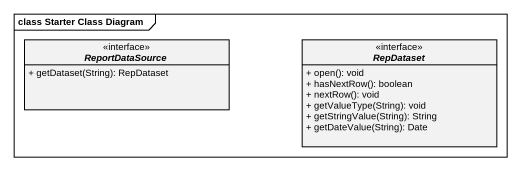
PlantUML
@startuml
mainframe class Starter Class Diagram
hide circle
hide empty members
skinparam classAttributeIconSize 0
interface ReportDataSource {
  + getDataset(String): RepDataset
}
interface RepDataset {
  + open(): void
  + hasNextRow(): boolean
  + nextRow(): void
  + getValueType(String): void
  + getStringValue(String): String
  + getDateValue(String): Date
}
@enduml
